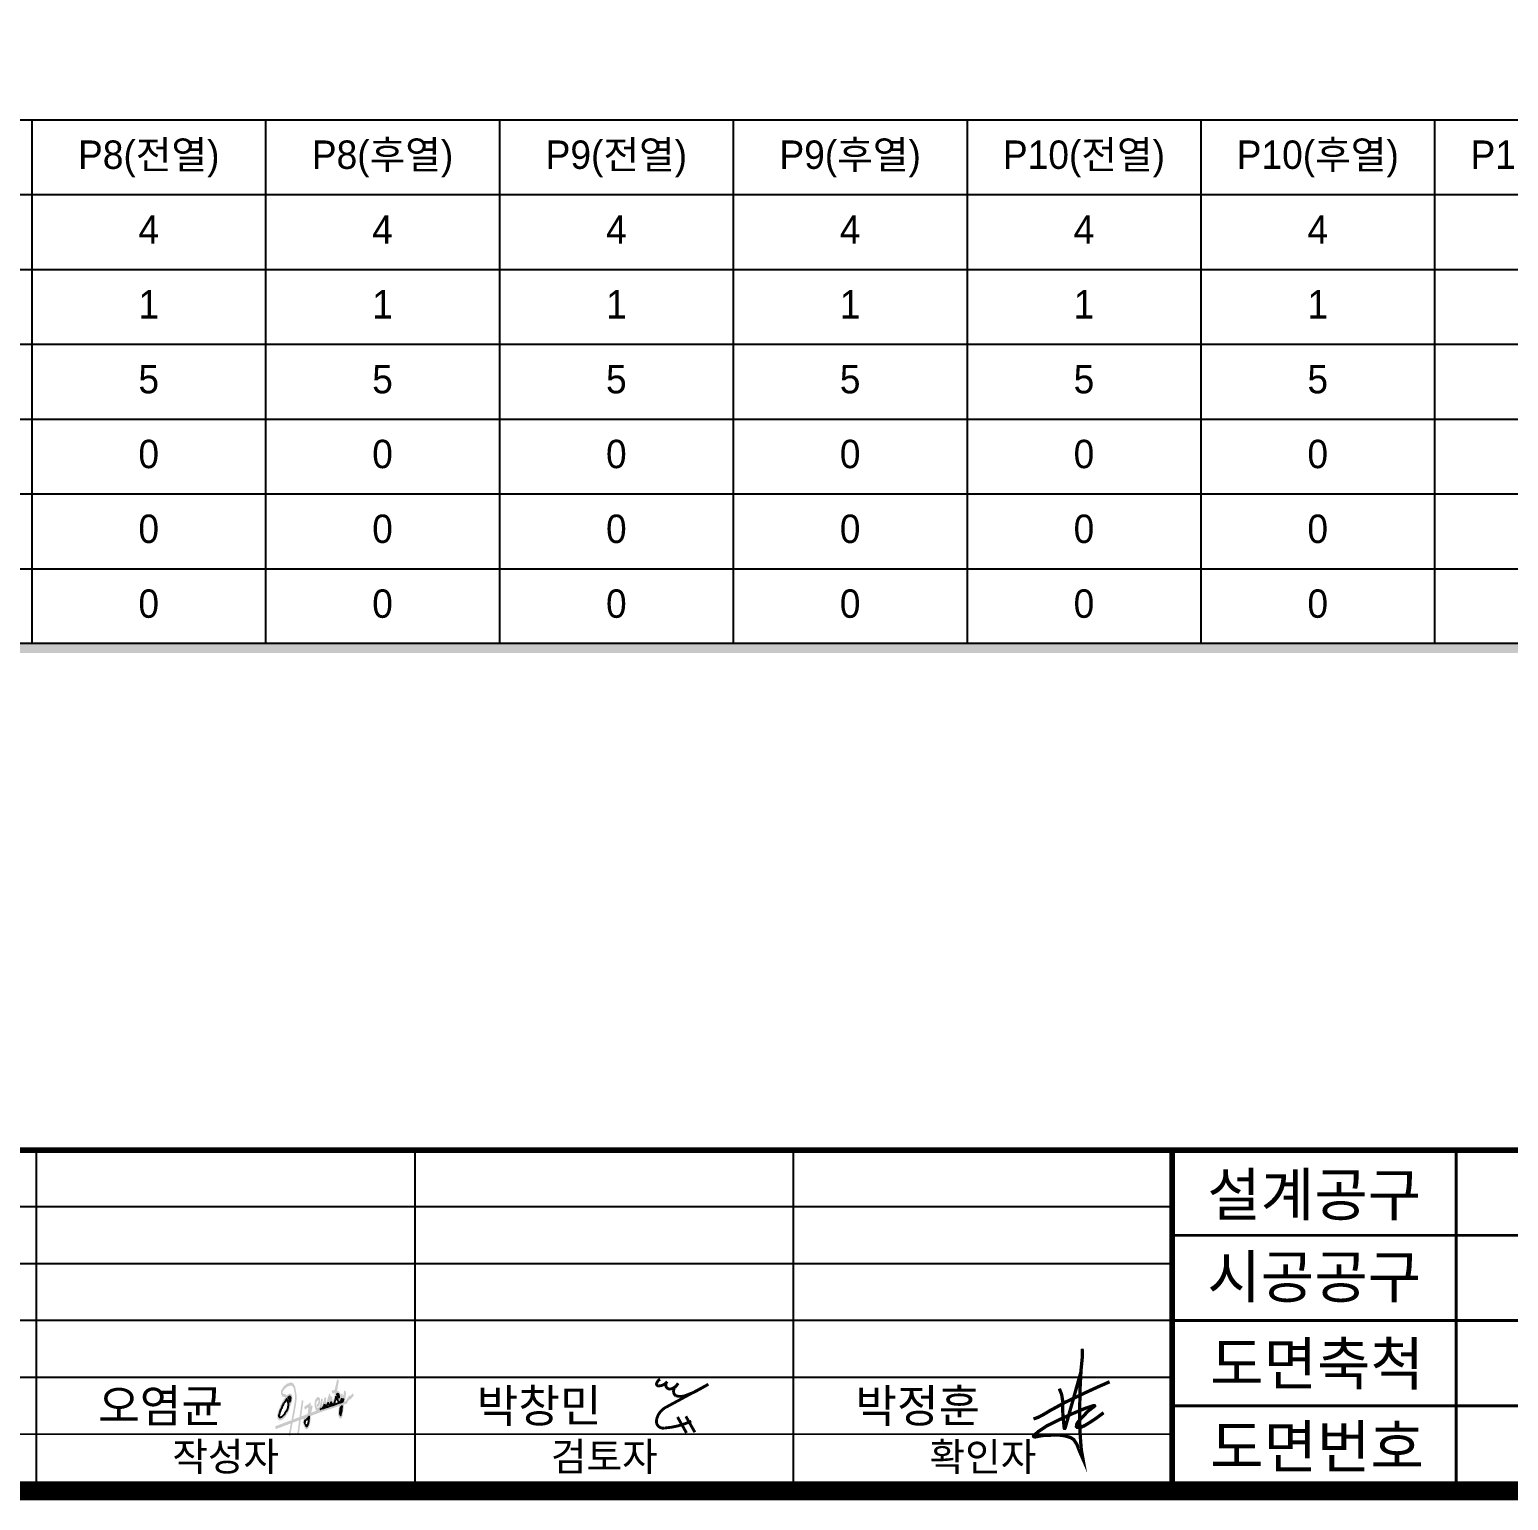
# Model space of a CAD drawing. Header units: feet. Extents: x 0 to 2523000, y 0 to 594000.
# Drawn here: x 2144281 to 2300514, y 19000 to 174382 of the extents above; entities that cross this region are included whole.
import ezdxf
from ezdxf.enums import TextEntityAlignment as Align

# ---------------------------------------------------------------- set-up
doc = ezdxf.new("R2010")
doc.units = ezdxf.units.FT
doc.header["$LTSCALE"] = 150
doc.header["$MEASUREMENT"] = 0
for name, color, linetype in [('CS-TABL-LIN2', 1, 'CONTINUOUS'), ('CS-TEXT', 3, 'CONTINUOUS'), ('CX-BORD', 3, 'CONTINUOUS'), ('CX-BORD-LIN1', 4, 'CONTINUOUS'), ('CX-BORD-LIN2', 3, 'CONTINUOUS'), ('CX-BORD-TEX2', 7, 'CONTINUOUS'), ('CX-BORD-TEX3', 6, 'CONTINUOUS')]:
    doc.layers.add(name, color=color, linetype=linetype)
doc.styles.add('A_STANDARD', font='')
doc.styles.add('TB_TEXT', font='')
doc.styles.add('TB_WBTXT', font='')
doc.styles.add('TB_WMTXT', font='')
doc.styles.get('A_STANDARD').set_extended_font_data('Dotum')
doc.styles.get('TB_TEXT').set_extended_font_data('Dotum')
doc.styles.get('TB_WBTXT').set_extended_font_data('Dotum')
doc.styles.get('TB_WMTXT').set_extended_font_data('DotumChe')

# ---------------------------------------------------------------- blocks, each defined once
blk = doc.blocks.new('CXBLKA1-KHCA')
at = {"layer": 'CX-BORD-LIN1', "const_width": 2}
blk.add_lwpolyline([(796, 0), (0, 0), (0, 554), (796, 554)], close=True, dxfattribs=at)
at = {"layer": 'CX-BORD-LIN1'}
for points, const_width in [([(796, 36), (0, 36)], 0.6), ([(558, 0), (558, 36)], 0.6), ([(558, 6), (270, 6)], 0.2)]:
    blk.add_lwpolyline(points, dxfattribs=dict(at, const_width=const_width))
for points in [[(438, 0), (438, 36)], [(478, 0), (478, 36)], [(518, 0), (518, 36)]]:
    blk.add_lwpolyline(points, dxfattribs=at)
at = {"layer": 'CX-BORD-LIN2'}
blk.add_line((558, 30), (270, 30), dxfattribs=at)
at = {"layer": 'CX-BORD-LIN2', "const_width": 0.3}
for points in [[(588, 0), (588, 36)], [(686, 27), (558, 27)], [(686, 18), (558, 18)], [(796, 9), (558, 9)]]:
    blk.add_lwpolyline(points, dxfattribs=at)
at = {"layer": 'CX-BORD-LIN2'}
for points in [[(558, 24), (270, 24)], [(558, 18), (270, 18)], [(558, 12), (270, 12)]]:
    blk.add_lwpolyline(points, dxfattribs=at)
at = {"layer": 'CX-BORD-LIN1', "style": 'TB_TEXT'}
for tag, height, p in [('TR_RDAT5', 3.5, (317.5, 33)), ('TR_DGN5', 3.5, (451.12, 33)), ('TR_CHK5', 3.5, (491.12, 33)), ('TR_APP5', 3.5, (531.12, 33)), ('TR_RNUM5', 3, (285.11, 32.64)), ('TR_RNUM4', 3, (285.11, 26.64)), ('TR_RDAT4', 3.5, (317.5, 27)), ('TR_DGN4', 3.5, (451.12, 27)), ('TR_CHK4', 3.5, (491.12, 27)), ('TR_APP4', 3.5, (531.12, 27)), ('TR_RNUM3', 3, (285.11, 20.64)), ('TR_RDAT3', 3.5, (317.5, 21)), ('TR_DGN3', 3.5, (451.12, 21)), ('TR_CHK3', 3.5, (491.12, 21)), ('TR_APP3', 3.5, (531.12, 21)), ('TR_RNUM2', 3, (285.11, 14.64)), ('TR_RDAT2', 3.5, (317.5, 15)), ('TR_DGN2', 3.5, (451.12, 15)), ('TR_CHK2', 3.5, (491.12, 15)), ('TR_APP2', 3.5, (531.12, 15)), ('TR_RNUM1', 3, (285.11, 8.64)), ('TR_RDAT1', 3.5, (317.5, 9)), ('TR_DGN1', 3.5, (451.12, 9)), ('TR_CHK1', 3.5, (491.12, 9)), ('TR_APP1', 3.5, (531.12, 9))]:
    blk.add_attdef(tag, text='', height=height, dxfattribs=at).set_placement(p, align=Align.MIDDLE_CENTER)
for tag, p in [('TR_RCON5', (342.3, 33)), ('TR_RCON4', (342.3, 27)), ('TR_RCON3', (342.3, 21)), ('TR_RCON2', (342.3, 15)), ('TR_RCON1', (342.3, 9))]:
    blk.add_attdef(tag, text='', height=3.5, dxfattribs=at).set_placement(p, align=Align.MIDDLE_LEFT)
at = {"layer": 'CX-BORD-LIN2', "style": 'TB_TEXT'}
blk.add_attdef('TD_VERSION', text='', height=3, rotation=90, dxfattribs=at).set_placement((800.5, 48.01), align=Align.MIDDLE_CENTER)
at = {"layer": 'CX-BORD-TEX2', "style": 'TB_WMTXT'}
for tag, height, p in [('TB_CNAME', 5, (15.34, 531.83)), ('TB_CSCOP', 4, (16.63, 523.83))]:
    blk.add_attdef(tag, text='', height=height, dxfattribs=at).set_placement(p, align=Align.BOTTOM_LEFT)
at = {"layer": 'CX-BORD-TEX2', "style": 'TB_WBTXT'}
for tag, height, p in [('TB_MTITIL', 10, (398, 533.33)), ('TB_STITL', 7, (398, 518.33))]:
    blk.add_attdef(tag, text='', height=height, dxfattribs=at).set_placement(p, align=Align.MIDDLE_CENTER)
at = {"layer": 'CX-BORD-TEX3', "style": 'TB_TEXT'}
for s, height, p in [('설계공구', 4.5, (573, 31.36)), ('시공공구', 4.5, (573, 22.69)), ('도면축척', 4.5, (573.29, 13.51)), ('도면번호', 4.5, (573.29, 4.79)), ('작성자', 3, (458, 3.66)), ('검토자', 3, (498, 3.66)), ('확인자', 3, (538, 3.66))]:
    blk.add_text(s, height=height, dxfattribs=at).set_placement(p, align=Align.MIDDLE)
for tag, height, p in [('TD_LNDST', 4.5, (215, 31.5)), ('TD_DSECT', 4.5, (605.5, 31.5)), ('TD_DDIST', 4.5, (654.5, 31.5)), ('TD_DNAME_TOP', 4.5, (755, 27.96)), ('TD_DCOMP', 4.5, (215, 22.59)), ('TD_CSECT', 4.5, (605.5, 22.5)), ('TD_CDIST', 4.5, (654.5, 22.5)), ('TD_DNAME_MAIN', 4.5, (755, 21.47)), ('TD_CCOMP', 4.5, (215, 13.59)), ('TD_HSCAL', 4.5, (620.88, 13.75)), ('TD_VSCAL', 4.5, (656.86, 13.75)), ('TD_DNAME_BOT', 3, (755, 15.25)), ('TD_CNAME', 5, (65, 7.6)), ('TD_FIELD', 4.5, (180, 5.13)), ('TD_CSTEP', 4.5, (250.74, 5.13)), ('TD_DWGCODE', 4.5, (637, 4.79)), ('TD_DWGNO', 4.5, (755, 5))]:
    blk.add_attdef(tag, text='', height=height, dxfattribs=at).set_placement(p, align=Align.MIDDLE_CENTER)

msp = doc.modelspace()

# ---------------------------------------------------------------- hatches: boundary and pattern name
at = {"layer": 'CS-TEXT'}
h = msp.add_hatch(color=7, dxfattribs=at)
edge = h.paths.add_edge_path(flags=16)
edge.add_spline(control_points=[(2173517, 26841), (2173517, 26841), (2173517, 26841), (2173565, 26814), (2173623, 26884), (2173641, 26917), (2173663, 26955), (2173677, 27023), (2173697, 27082), (2173717, 27137), (2173747, 27199), (2173758, 27248), (2173772, 27317), (2173775, 27399), (2173784, 27474), (2173799, 27601), (2173816, 27716), (2173810, 27854), (2173810, 27856), (2173810, 27859), (2173807, 27858), (2173757, 27845), (2173718, 27768), (2173686, 27722), (2173622, 27631), (2173567, 27564), (2173487, 27493), (2173450, 27460), (2173396, 27425), (2173377, 27391), (2173355, 27350), (2173356, 27293), (2173336, 27259), (2173372, 27188), (2173377, 27104), (2173411, 27022), (2173423, 26994), (2173445, 26968), (2173464, 26932), (2173479, 26903), (2173497, 26853), (2173517, 26841)], knot_values=[0, 0, 0, 0, 0.0000004, 0.0000008, 1, 1, 1, 2, 2, 2, 3, 3, 3, 4, 4, 4, 5, 5, 5, 6, 6, 6, 7, 7, 7, 8, 8, 8, 9, 9, 9, 10, 10, 10, 11, 11, 11, 12, 12, 12, 13, 13, 13, 13], degree=3, periodic=0)
edge = h.paths.add_edge_path(flags=16)
edge.add_spline(control_points=[(2175076, 28667), (2175076, 28667), (2175076, 28667), (2175064, 28672), (2175056, 28680), (2175045, 28686), (2175038, 28672), (2175015, 28654), (2175019, 28641), (2175034, 28654), (2175061, 28654), (2175076, 28667)], knot_values=[0, 0, 0, 0, 0.0000004, 0.0000008, 1, 1, 1, 2, 2, 2, 3, 3, 3, 3], degree=3, periodic=0)
edge = h.paths.add_edge_path(flags=16)
edge.add_spline(control_points=[(2177154, 27993), (2177154, 27993), (2177154, 27993), (2177233, 28301), (2177275, 28666), (2177312, 29002), (2177286, 28960), (2177178, 28902), (2177158, 28859), (2177147, 28837), (2177146, 28798), (2177139, 28765), (2177099, 28577), (2177063, 28380), (2177049, 28170), (2177075, 28117), (2177081, 28042), (2177113, 27993), (2177126, 27993), (2177140, 27993), (2177154, 27993)], knot_values=[0, 0, 0, 0, 0.0000004, 0.0000008, 1, 1, 1, 2, 2, 2, 3, 3, 3, 4, 4, 4, 5, 5, 5, 6, 6, 6, 6], degree=3, periodic=0)
edge = h.paths.add_edge_path(flags=16)
edge.add_spline(control_points=[(2171115, 28012), (2171115, 28012), (2171115, 28012), (2171165, 28063), (2171221, 28116), (2171258, 28167), (2171312, 28242), (2171353, 28332), (2171404, 28419), (2171428, 28459), (2171455, 28501), (2171480, 28543), (2171507, 28589), (2171541, 28634), (2171555, 28671), (2171570, 28712), (2171579, 28771), (2171593, 28826), (2171605, 28876), (2171625, 28934), (2171630, 28980), (2171635, 29023), (2171630, 29074), (2171630, 29119), (2171630, 29167), (2171637, 29218), (2171630, 29259), (2171624, 29303), (2171597, 29356), (2171581, 29405), (2171543, 29526), (2171502, 29623), (2171442, 29710), (2171442, 29713), (2171442, 29715), (2171438, 29714), (2171389, 29630), (2171331, 29554), (2171276, 29473), (2171225, 29396), (2171165, 29321), (2171118, 29240), (2171083, 29178), (2171060, 29102), (2171028, 29033), (2170965, 28895), (2170902, 28762), (2170840, 28626), (2170809, 28559), (2170771, 28490), (2170746, 28423), (2170718, 28349), (2170701, 28267), (2170678, 28189), (2170655, 28111), (2170637, 28033), (2170610, 27956), (2170622, 27891), (2170630, 27822), (2170670, 27786), (2170758, 27763), (2170805, 27785), (2170874, 27816), (2170908, 27833), (2170945, 27846), (2170968, 27862), (2171014, 27893), (2171065, 27961), (2171115, 28012)], knot_values=[0, 0, 0, 0, 0.0000004, 0.0000008, 1, 1, 1, 2, 2, 2, 3, 3, 3, 4, 4, 4, 5, 5, 5, 6, 6, 6, 7, 7, 7, 8, 8, 8, 9, 9, 9, 10, 10, 10, 11, 11, 11, 12, 12, 12, 13, 13, 13, 14, 14, 14, 15, 15, 15, 16, 16, 16, 17, 17, 17, 18, 18, 18, 19, 19, 19, 20, 20, 20, 21, 21, 21, 22, 22, 22, 22], degree=3, periodic=0)
edge = h.paths.add_edge_path(flags=16)
edge.add_spline(control_points=[(2177357, 29620), (2177357, 29620), (2177357, 29620), (2177337, 29634), (2177320, 29659), (2177301, 29680), (2177284, 29699), (2177258, 29733), (2177244, 29729), (2177209, 29656), (2177211, 29572), (2177177, 29507), (2177162, 29480), (2177130, 29455), (2177109, 29432), (2177085, 29406), (2177065, 29377), (2177037, 29360), (2176990, 29395), (2176938, 29424), (2176890, 29458), (2176811, 29625), (2176733, 29793), (2176649, 29955), (2176619, 29790), (2176573, 29617), (2176529, 29466), (2176513, 29412), (2176504, 29352), (2176484, 29307), (2176468, 29274), (2176435, 29240), (2176412, 29210), (2176387, 29176), (2176362, 29144), (2176337, 29115), (2176278, 29173), (2176215, 29227), (2176160, 29289), (2176150, 29316), (2176150, 29354), (2176134, 29375), (2176119, 29303), (2176096, 29240), (2176081, 29168), (2176024, 29121), (2175972, 29069), (2175911, 29025), (2175888, 29118), (2175868, 29215), (2175836, 29300), (2175813, 29197), (2175755, 29132), (2175708, 29055), (2175669, 28992), (2175638, 28928), (2175595, 28871), (2175544, 28968), (2175500, 29072), (2175445, 29164), (2175394, 28999), (2175317, 28840), (2175234, 28720), (2175949, 28964), (2176674, 29197), (2177391, 29439), (2177413, 29527), (2177441, 29608), (2177463, 29695), (2177424, 29674), (2177394, 29643), (2177357, 29620)], knot_values=[0, 0, 0, 0, 0.0000004, 0.0000008, 1, 1, 1, 2, 2, 2, 3, 3, 3, 4, 4, 4, 5, 5, 5, 6, 6, 6, 7, 7, 7, 8, 8, 8, 9, 9, 9, 10, 10, 10, 11, 11, 11, 12, 12, 12, 13, 13, 13, 14, 14, 14, 15, 15, 15, 16, 16, 16, 17, 17, 17, 18, 18, 18, 19, 19, 19, 20, 20, 20, 21, 21, 21, 22, 22, 22, 23, 23, 23, 23], degree=3, periodic=0)
edge = h.paths.add_edge_path(flags=16)
edge.add_spline(control_points=[(2171864, 29733), (2171864, 29733), (2171864, 29733), (2171867, 29804), (2171872, 29882), (2171849, 29940), (2171812, 29950), (2171778, 29962), (2171736, 29966), (2171693, 29932), (2171640, 29907), (2171604, 29865), (2171694, 29741), (2171720, 29554), (2171785, 29405), (2171793, 29460), (2171839, 29514), (2171853, 29579), (2171862, 29624), (2171862, 29683), (2171864, 29733)], knot_values=[0, 0, 0, 0, 0.0000004, 0.0000008, 1, 1, 1, 2, 2, 2, 3, 3, 3, 4, 4, 4, 5, 5, 5, 6, 6, 6, 6], degree=3, periodic=0)
edge = h.paths.add_edge_path(flags=16)
edge.add_spline(control_points=[(2176958, 30132), (2176958, 30132), (2176958, 30132), (2176914, 30192), (2176867, 30249), (2176785, 30271), (2176771, 30261), (2176758, 30248), (2176751, 30230), (2176820, 30095), (2176880, 29949), (2176954, 29820), (2176993, 29916), (2176972, 30022), (2176958, 30132)], knot_values=[0, 0, 0, 0, 0.0000004, 0.0000008, 1, 1, 1, 2, 2, 2, 3, 3, 3, 4, 4, 4, 4], degree=3, periodic=0)
edge = h.paths.add_edge_path()
edge.add_spline(control_points=[(2174556, 29270), (2174556, 29270), (2174556, 29270), (2174560, 29159), (2174573, 29053), (2174594, 28957), (2174612, 28875), (2174614, 28814), (2174669, 28777), (2174703, 28784), (2174736, 28764), (2174774, 28773), (2174804, 28780), (2174850, 28834), (2174876, 28859), (2174905, 28889), (2174947, 28932), (2174959, 28965), (2174969, 28992), (2174967, 29033), (2174974, 29070), (2175013, 29290), (2175064, 29568), (2175098, 29786), (2175155, 29756), (2175210, 29724), (2175260, 29688), (2175224, 29457), (2175183, 29230), (2175143, 29002), (2175231, 29116), (2175277, 29274), (2175332, 29428), (2175387, 29585), (2175420, 29754), (2175463, 29917), (2175493, 29922), (2175512, 29876), (2175546, 29857), (2175571, 29844), (2175600, 29844), (2175625, 29831), (2175613, 29704), (2175577, 29586), (2175588, 29435), (2175590, 29395), (2175584, 29348), (2175606, 29315), (2175687, 29405), (2175710, 29533), (2175750, 29673), (2175814, 29897), (2175889, 30135), (2175957, 30354), (2175991, 30275), (2176019, 30199), (2176051, 30113), (2176060, 30089), (2176077, 30059), (2176081, 30034), (2176088, 29987), (2176070, 29920), (2176070, 29861), (2176085, 29897), (2176096, 29970), (2176111, 30019), (2176137, 30024), (2176164, 29977), (2176194, 29959), (2176218, 29944), (2176249, 29944), (2176269, 29925), (2176275, 29841), (2176243, 29749), (2176250, 29669), (2176253, 29636), (2176269, 29601), (2176277, 29571), (2176285, 29539), (2176292, 29505), (2176322, 29492), (2176370, 29546), (2176379, 29624), (2176401, 29695), (2176465, 29908), (2176508, 30151), (2176552, 30384), (2176531, 30373), (2176510, 30330), (2176484, 30313), (2176391, 30310), (2176310, 30296), (2176216, 30294), (2176216, 30402), (2176215, 30508), (2176209, 30610), (2176246, 30617), (2176281, 30618), (2176318, 30622), (2176352, 30624), (2176397, 30619), (2176427, 30629), (2176478, 30646), (2176488, 30716), (2176529, 30742), (2176612, 31094), (2176698, 31444), (2176774, 31804), (2176821, 31773), (2176853, 31725), (2176939, 31732), (2176941, 31489), (2176890, 31293), (2176853, 31081), (2176825, 30923), (2176804, 30767), (2176774, 30606), (2176937, 30560), (2177029, 30442), (2177113, 30317), (2177118, 30233), (2177125, 30151), (2177139, 30076), (2177155, 30141), (2177166, 30212), (2177177, 30283), (2177223, 30258), (2177257, 30220), (2177342, 30234), (2177342, 30191), (2177342, 30137), (2177342, 30087), (2177342, 30039), (2177334, 29989), (2177372, 29974), (2177400, 29991), (2177403, 30029), (2177414, 30061), (2177424, 30090), (2177441, 30120), (2177448, 30151), (2177479, 30299), (2177477, 30477), (2177519, 30618), (2177552, 30603), (2177573, 30577), (2177606, 30561), (2177632, 30565), (2177658, 30570), (2177689, 30569), (2177683, 30431), (2177704, 30296), (2177696, 30166), (2177691, 30074), (2177673, 29981), (2177662, 29891), (2177644, 29736), (2177637, 29593), (2177591, 29469), (2177681, 29472), (2177707, 29536), (2177753, 29609), (2177777, 29646), (2177809, 29686), (2177824, 29718), (2177836, 29742), (2177839, 29772), (2177851, 29793), (2177863, 29816), (2177887, 29838), (2177903, 29861), (2177952, 29928), (2178007, 30003), (2178054, 30068), (2178085, 30051), (2178101, 30020), (2178129, 30000), (2178236, 30103), (2178334, 30235), (2178438, 30328), (2178455, 30264), (2178481, 30200), (2178502, 30132), (2178508, 30112), (2178522, 30077), (2178521, 30064), (2178518, 30040), (2178444, 29971), (2178427, 29951), (2178330, 29845), (2178223, 29727), (2178137, 29631), (2178108, 29645), (2178094, 29674), (2178069, 29692), (2178036, 29648), (2178007, 29600), (2177971, 29560), (2177920, 29422), (2177832, 29322), (2177764, 29202), (2177682, 29178), (2177622, 29133), (2177515, 29134), (2177438, 28643), (2177385, 28127), (2177274, 27670), (2177187, 27670), (2177099, 27670), (2177011, 27670), (2176965, 27817), (2176919, 27964), (2176868, 28106), (2176894, 28418), (2176934, 28712), (2177000, 28980), (2176486, 28811), (2175974, 28643), (2175467, 28475), (2174960, 28308), (2174474, 28100), (2173980, 27926), (2173991, 27730), (2173966, 27559), (2173946, 27391), (2173935, 27299), (2173934, 27204), (2173916, 27120), (2173901, 27051), (2173862, 26968), (2173837, 26898), (2173824, 26862), (2173808, 26825), (2173795, 26789), (2173782, 26749), (2173774, 26704), (2173758, 26676), (2173741, 26646), (2173707, 26624), (2173675, 26589), (2173656, 26568), (2173618, 26507), (2173592, 26502), (2173551, 26495), (2173478, 26541), (2173430, 26536), (2173395, 26635), (2173321, 26722), (2173280, 26822), (2173222, 26962), (2173199, 27114), (2173136, 27255), (2173169, 27354), (2173202, 27459), (2173234, 27560), (2173245, 27593), (2173248, 27630), (2173272, 27655), (2173160, 27614), (2173051, 27571), (2172941, 27530), (2172867, 27007), (2172795, 26481), (2172726, 25953), (2172664, 25974), (2172616, 26009), (2172557, 26032), (2172625, 26503), (2172686, 26981), (2172752, 27455), (2172532, 27381), (2172300, 27285), (2172075, 27203), (2171983, 26728), (2171889, 26256), (2171800, 25779), (2171741, 25811), (2171696, 25856), (2171638, 25889), (2171721, 26299), (2171798, 26715), (2171879, 27127), (2171342, 26929), (2170814, 26722), (2170275, 26525), (2170266, 26630), (2170256, 26734), (2170241, 26834), (2170808, 27051), (2171380, 27264), (2171947, 27481), (2172064, 28055), (2172184, 28713), (2172270, 29345), (2172283, 29437), (2172305, 29527), (2172312, 29616), (2172318, 29701), (2172312, 29790), (2172312, 29876), (2172312, 29963), (2172318, 30053), (2172312, 30136), (2172303, 30249), (2172270, 30371), (2172248, 30494), (2172237, 30554), (2172228, 30615), (2172218, 30674), (2172207, 30735), (2172204, 30803), (2172188, 30855), (2172178, 30884), (2172151, 30920), (2172131, 30953), (2172113, 30983), (2172093, 31027), (2172071, 31047), (2172051, 31066), (2172007, 31079), (2171973, 31096), (2171942, 31111), (2171897, 31143), (2171875, 31145), (2171851, 31147), (2171803, 31122), (2171773, 31111), (2171738, 31098), (2171706, 31083), (2171679, 31073), (2171607, 31046), (2171540, 31032), (2171484, 31002), (2171436, 30976), (2171394, 30925), (2171356, 30889), (2171313, 30849), (2171276, 30809), (2171231, 30776), (2171198, 30711), (2171120, 30633), (2171069, 30550), (2171046, 30512), (2171004, 30443), (2171005, 30399), (2171007, 30352), (2171039, 30338), (2171051, 30294), (2171112, 30257), (2171189, 30236), (2171284, 30234), (2171334, 30186), (2171384, 30138), (2171435, 30091), (2171498, 30138), (2171575, 30191), (2171649, 30245), (2171669, 30259), (2171701, 30291), (2171721, 30294), (2171750, 30298), (2171789, 30276), (2171822, 30268), (2171858, 30259), (2171889, 30254), (2171924, 30245), (2171941, 30214), (2171960, 30181), (2171981, 30143), (2171997, 30112), (2172027, 30074), (2172033, 30042), (2172047, 29972), (2172035, 29840), (2172033, 29737), (2172032, 29688), (2172025, 29640), (2172022, 29594), (2172018, 29544), (2172023, 29493), (2172014, 29451), (2172006, 29410), (2171980, 29361), (2171962, 29315), (2171944, 29271), (2171922, 29226), (2171905, 29183), (2171871, 29096), (2171829, 29006), (2171800, 28916), (2171777, 28844), (2171765, 28768), (2171747, 28698), (2171729, 28625), (2171720, 28547), (2171694, 28479), (2171679, 28439), (2171644, 28397), (2171619, 28355), (2171547, 28231), (2171473, 28104), (2171401, 27982), (2171374, 27936), (2171352, 27901), (2171318, 27865), (2171258, 27802), (2171194, 27732), (2171130, 27662), (2171095, 27625), (2171065, 27580), (2171035, 27560), (2171003, 27538), (2170954, 27527), (2170911, 27508), (2170874, 27490), (2170821, 27455), (2170791, 27451), (2170764, 27448), (2170651, 27462), (2170625, 27474), (2170599, 27485), (2170578, 27528), (2170557, 27553), (2170533, 27582), (2170510, 27605), (2170490, 27632), (2170470, 27752), (2170450, 27871), (2170425, 27986), (2170461, 28090), (2170486, 28195), (2170516, 28298), (2170546, 28401), (2170570, 28508), (2170606, 28607), (2170632, 28679), (2170675, 28748), (2170708, 28822), (2170772, 28965), (2170838, 29106), (2170904, 29251), (2170937, 29324), (2170961, 29404), (2170998, 29469), (2171037, 29539), (2171092, 29605), (2171137, 29673), (2171183, 29741), (2171230, 29808), (2171276, 29872), (2171271, 29892), (2171251, 29897), (2171243, 29914), (2171120, 29919), (2171045, 29967), (2170960, 30008), (2170941, 30050), (2170922, 30090), (2170900, 30132), (2170879, 30172), (2170844, 30212), (2170836, 30253), (2170828, 30291), (2170836, 30345), (2170836, 30403), (2170836, 30454), (2170828, 30515), (2170836, 30554), (2170842, 30585), (2170880, 30642), (2170904, 30689), (2170954, 30788), (2171002, 30849), (2171062, 30934), (2171091, 30975), (2171112, 31021), (2171141, 31055), (2171181, 31100), (2171238, 31134), (2171288, 31179), (2171336, 31222), (2171382, 31281), (2171427, 31307), (2171459, 31325), (2171503, 31333), (2171544, 31348), (2171620, 31377), (2171681, 31403), (2171766, 31435), (2171805, 31450), (2171857, 31477), (2171879, 31476), (2171913, 31475), (2171977, 31428), (2172014, 31408), (2172062, 31383), (2172117, 31370), (2172150, 31341), (2172184, 31310), (2172214, 31232), (2172240, 31190), (2172272, 31139), (2172318, 31093), (2172334, 31043), (2172344, 31014), (2172347, 30971), (2172353, 30934), (2172371, 30833), (2172387, 30718), (2172406, 30614), (2172432, 30470), (2172470, 30327), (2172481, 30192), (2172490, 30090), (2172481, 29986), (2172481, 29884), (2172481, 29783), (2172488, 29680), (2172481, 29579), (2172470, 29411), (2172434, 29231), (2172410, 29059), (2172339, 28556), (2172236, 28028), (2172142, 27557), (2172365, 27637), (2172583, 27721), (2172801, 27805), (2172879, 28406), (2172965, 28997), (2173042, 29597), (2173101, 29574), (2173156, 29548), (2173208, 29518), (2173137, 28968), (2173060, 28424), (2172986, 27877), (2173201, 27951), (2173430, 28045), (2173652, 28125), (2173683, 28368), (2173720, 28605), (2173750, 28848), (2173624, 28772), (2173495, 28667), (2173362, 28585), (2173344, 28685), (2173325, 28786), (2173302, 28882), (2173533, 29040), (2173770, 29212), (2173999, 29360), (2173971, 29193), (2173954, 28997), (2173969, 28799), (2173992, 28881), (2174010, 28968), (2174029, 29055), (2174085, 29016), (2174137, 28973), (2174187, 28927), (2174139, 28708), (2174088, 28492), (2174036, 28276), (2174217, 28333), (2174403, 28416), (2174590, 28479), (2174587, 28506), (2174559, 28525), (2174541, 28547), (2174521, 28570), (2174503, 28594), (2174484, 28615), (2174473, 28733), (2174413, 28866), (2174398, 28999), (2174392, 29052), (2174393, 29111), (2174390, 29168), (2174388, 29221), (2174378, 29285), (2174383, 29334), (2174388, 29387), (2174419, 29448), (2174435, 29503), (2174453, 29563), (2174473, 29619), (2174484, 29673), (2174548, 29743), (2174601, 29822), (2174661, 29895), (2174717, 29908), (2174769, 29925), (2174823, 29940), (2174882, 29874), (2174925, 29791), (2174978, 29718), (2174969, 29600), (2174989, 29488), (2174978, 29383), (2174971, 29326), (2174945, 29263), (2174929, 29206), (2174911, 29141), (2174906, 29073), (2174884, 29025), (2174865, 28986), (2174821, 28950), (2174793, 28916), (2174763, 28879), (2174741, 28839), (2174707, 28814), (2174677, 28900), (2174648, 28987), (2174620, 29074), (2174641, 29137), (2174721, 29181), (2174752, 29247), (2174764, 29272), (2174768, 29315), (2174778, 29353), (2174796, 29417), (2174818, 29473), (2174808, 29567), (2174795, 29576), (2174792, 29594), (2174778, 29601), (2174686, 29587), (2174672, 29494), (2174612, 29447), (2174597, 29385), (2174578, 29326), (2174556, 29270)], knot_values=[0, 0, 0, 0, 0.0000004, 0.0000008, 1, 1, 1, 2, 2, 2, 3, 3, 3, 4, 4, 4, 5, 5, 5, 6, 6, 6, 7, 7, 7, 8, 8, 8, 9, 9, 9, 10, 10, 10, 11, 11, 11, 12, 12, 12, 13, 13, 13, 14, 14, 14, 15, 15, 15, 16, 16, 16, 17, 17, 17, 18, 18, 18, 19, 19, 19, 20, 20, 20, 21, 21, 21, 22, 22, 22, 23, 23, 23, 24, 24, 24, 25, 25, 25, 26, 26, 26, 27, 27, 27, 28, 28, 28, 29, 29, 29, 30, 30, 30, 31, 31, 31, 32, 32, 32, 33, 33, 33, 34, 34, 34, 35, 35, 35, 36, 36, 36, 37, 37, 37, 38, 38, 38, 39, 39, 39, 40, 40, 40, 41, 41, 41, 42, 42, 42, 43, 43, 43, 44, 44, 44, 45, 45, 45, 46, 46, 46, 47, 47, 47, 48, 48, 48, 49, 49, 49, 50, 50, 50, 51, 51, 51, 52, 52, 52, 53, 53, 53, 54, 54, 54, 55, 55, 55, 56, 56, 56, 57, 57, 57, 58, 58, 58, 59, 59, 59, 60, 60, 60, 61, 61, 61, 62, 62, 62, 63, 63, 63, 64, 64, 64, 65, 65, 65, 66, 66, 66, 67, 67, 67, 68, 68, 68, 69, 69, 69, 70, 70, 70, 71, 71, 71, 72, 72, 72, 73, 73, 73, 74, 74, 74, 75, 75, 75, 76, 76, 76, 77, 77, 77, 78, 78, 78, 79, 79, 79, 80, 80, 80, 81, 81, 81, 82, 82, 82, 83, 83, 83, 84, 84, 84, 85, 85, 85, 86, 86, 86, 87, 87, 87, 88, 88, 88, 89, 89, 89, 90, 90, 90, 91, 91, 91, 92, 92, 92, 93, 93, 93, 94, 94, 94, 95, 95, 95, 96, 96, 96, 97, 97, 97, 98, 98, 98, 99, 99, 99, 100, 100, 100, 101, 101, 101, 102, 102, 102, 103, 103, 103, 104, 104, 104, 105, 105, 105, 106, 106, 106, 107, 107, 107, 108, 108, 108, 109, 109, 109, 110, 110, 110, 111, 111, 111, 112, 112, 112, 113, 113, 113, 114, 114, 114, 115, 115, 115, 116, 116, 116, 117, 117, 117, 118, 118, 118, 119, 119, 119, 120, 120, 120, 121, 121, 121, 122, 122, 122, 123, 123, 123, 124, 124, 124, 125, 125, 125, 126, 126, 126, 127, 127, 127, 128, 128, 128, 129, 129, 129, 130, 130, 130, 131, 131, 131, 132, 132, 132, 133, 133, 133, 134, 134, 134, 135, 135, 135, 136, 136, 136, 137, 137, 137, 138, 138, 138, 139, 139, 139, 140, 140, 140, 141, 141, 141, 142, 142, 142, 143, 143, 143, 144, 144, 144, 145, 145, 145, 146, 146, 146, 147, 147, 147, 148, 148, 148, 149, 149, 149, 150, 150, 150, 151, 151, 151, 152, 152, 152, 153, 153, 153, 154, 154, 154, 155, 155, 155, 156, 156, 156, 157, 157, 157, 158, 158, 158, 159, 159, 159, 160, 160, 160, 161, 161, 161, 162, 162, 162, 163, 163, 163, 164, 164, 164, 165, 165, 165, 166, 166, 166, 167, 167, 167, 168, 168, 168, 169, 169, 169, 170, 170, 170, 171, 171, 171, 172, 172, 172, 173, 173, 173, 174, 174, 174, 175, 175, 175, 176, 176, 176, 177, 177, 177, 178, 178, 178, 179, 179, 179, 180, 180, 180, 181, 181, 181, 182, 182, 182, 183, 183, 183, 184, 184, 184, 185, 185, 185, 186, 186, 186, 187, 187, 187, 188, 188, 188, 189, 189, 189, 190, 190, 190, 191, 191, 191, 192, 192, 192, 193, 193, 193, 194, 194, 194, 195, 195, 195, 196, 196, 196, 197, 197, 197, 198, 198, 198, 199, 199, 199, 200, 200, 200, 201, 201, 201, 202, 202, 202, 203, 203, 203, 204, 204, 204, 205, 205, 205, 206, 206, 206, 207, 207, 207, 208, 208, 208, 209, 209, 209, 210, 210, 210, 210], degree=3, periodic=0)

# ---------------------------------------------------------------- linework, layer by layer
at = {"layer": 'CS-TABL-LIN2'}
for p, q in [((2144520, 164852), (2144520, 156948)), ((2169220, 164852), (2169220, 156948)), ((2193920, 164852), (2193920, 156948)), ((2218620, 164852), (2218620, 156948)), ((2243320, 164852), (2243320, 156948)), ((2268020, 164852), (2268020, 156948)), ((2292720, 164852), (2292720, 156948)), ((1719680, 156948), (2490320, 156948)), ((2144520, 156948), (2144520, 109524)), ((2169220, 156948), (2169220, 109524)), ((2193920, 156948), (2193920, 109524)), ((2218620, 156948), (2218620, 109524)), ((2243320, 156948), (2243320, 109524)), ((2268020, 156948), (2268020, 109524)), ((2292720, 156948), (2292720, 109524)), ((1739440, 149044), (2490320, 149044)), ((1739440, 141140), (2490320, 141140)), ((1739440, 141140), (2490320, 141140)), ((1719680, 133236), (2490320, 133236)), ((1739440, 125332), (2490320, 125332)), ((1739440, 117428), (2490320, 117428)), ((1739440, 117428), (2490320, 117428))]:
    msp.add_line(p, q, dxfattribs=at)
msp.add_lwpolyline([(1719680, 156948), (1719680, 164852), (2490320, 164852), (2490320, 109524), (1719680, 109524), (1719680, 156948)], dxfattribs=at)
msp.add_solid([(1720668, 109524), (2491308, 109524), (1720668, 108536), (2491308, 108536)], dxfattribs=at)
at = {"layer": 'CS-TEXT', "color": 7}
for points, const_width in [([(2255480, 35019), (2255509, 34243), (2255366, 32820), (2255250, 30651), (2255219, 28083), (2255248, 26389), (2255316, 25314), (2255391, 24349), (2255570, 23359), (2255187, 24233), (2254920, 24942), (2254582, 25436), (2254244, 25647), (2253627, 25831), (2252885, 25925), (2251920, 25881), (2251293, 25854), (2250783, 25756), (2250515, 25703), (2250386, 25726), (2250350, 25764), (2250339, 25800), (2250358, 25849), (2250904, 26313), (2251746, 26877), (2253063, 27526), (2254430, 28156), (2255842, 28742), (2256685, 29011), (2256763, 29022), (2256788, 29001), (2256790, 28964), (2256747, 28930), (2256107, 28429), (2255460, 27762), (2255120, 27373), (2254951, 27159), (2254900, 27014), (2254877, 26791), (2254958, 26721), (2255057, 26704), (2255332, 26721), (2255709, 26883), (2256378, 27292), (2256889, 27629), (2257746, 28263)], 350), ([(2250336, 27605), (2250839, 27779), (2251525, 28146), (2252103, 28501), (2252764, 28856), (2253596, 29320), (2254785, 29893), (2256040, 30483), (2257167, 31001), (2258382, 31532)], 350), ([(2253732, 26819), (2255354, 32591)], 350), ([(2253069, 30809), (2253316, 30184), (2253442, 29397), (2253431, 28544), (2253447, 27945), (2253508, 27396), (2253586, 26645), (2253611, 26602), (2253648, 26604), (2253683, 26658), (2253732, 26819)], 350), ([(2212730, 27813), (2213683, 26129)], 301), ([(2213613, 27883), (2214566, 26199)], 301)]:
    msp.add_lwpolyline(points, dxfattribs=dict(at, const_width=const_width))
at = {"layer": 'CS-TEXT', "color": 7, "const_width": 301}
for points in [[(2212395, 30830), (2212802, 31372), (2212395, 30830, 0.3774948), (2212540, 30067, 0.2037463), (2213820, 30186), (2214465, 30423), (2215109, 30762), (2215991, 31271), (2211517, 28844, 0.2286429), (2210531, 27548, 0.5520624), (2211331, 26645, 0.093231), (2214181, 27372)], [(2210890, 31799, 0.2002308), (2210537, 31377), (2210537, 31377, 0.602514), (2210723, 31102, 0.2354335), (2211644, 31544, 0.651661), (2211894, 30754, 0.2320264), (2212802, 31372)]]:
    msp.add_lwpolyline(points, format="xyb", dxfattribs=at)
at = {"layer": 'CS-TEXT', "color": 7}
for points, knots in [([(2170670, 27786), (2170630, 27822), (2170622, 27891), (2170610, 27956), (2170637, 28033), (2170655, 28111), (2170678, 28189), (2170701, 28267), (2170718, 28349), (2170746, 28423), (2170771, 28490), (2170809, 28559), (2170840, 28626), (2170902, 28762), (2170965, 28895), (2171028, 29033), (2171060, 29102), (2171083, 29178), (2171118, 29240), (2171165, 29321), (2171225, 29396), (2171276, 29473), (2171331, 29554), (2171389, 29630), (2171438, 29714), (2171442, 29715), (2171442, 29713), (2171442, 29710), (2171502, 29623), (2171543, 29526), (2171581, 29405), (2171597, 29356), (2171624, 29303), (2171630, 29259), (2171637, 29218), (2171630, 29167), (2171630, 29119), (2171630, 29074), (2171635, 29023), (2171630, 28980), (2171625, 28934), (2171605, 28876), (2171593, 28826), (2171579, 28771), (2171570, 28712), (2171555, 28671), (2171541, 28634), (2171507, 28589), (2171480, 28543), (2171455, 28501), (2171428, 28459), (2171404, 28419), (2171353, 28332), (2171312, 28242), (2171258, 28167), (2171221, 28116), (2171165, 28063), (2171115, 28012), (2171065, 27961), (2171014, 27893), (2170968, 27862), (2170945, 27846), (2170908, 27833), (2170874, 27816), (2170805, 27785), (2170758, 27763), (2170670, 27786)], [0, 0, 0, 0, 1, 1, 1, 2, 2, 2, 3, 3, 3, 4, 4, 4, 5, 5, 5, 6, 6, 6, 7, 7, 7, 8, 8, 8, 9, 9, 9, 10, 10, 10, 11, 11, 11, 12, 12, 12, 13, 13, 13, 14, 14, 14, 15, 15, 15, 16, 16, 16, 17, 17, 17, 18, 18, 18, 19, 19, 19, 20, 20, 20, 21, 21, 21, 22, 22, 22, 22]), ([(2171849, 29940), (2171849, 29940), (2171872, 29882), (2171867, 29804), (2171864, 29733), (2171862, 29683), (2171862, 29624), (2171853, 29579), (2171839, 29514), (2171793, 29460), (2171785, 29405), (2171720, 29554), (2171694, 29741), (2171604, 29865), (2171640, 29907), (2171693, 29932), (2171736, 29966), (2171778, 29962), (2171812, 29950), (2171849, 29940)], [0, 0, 0, 0, 0.5, 1, 1, 1, 2, 2, 2, 3, 3, 3, 4, 4, 4, 5, 5, 5, 6, 6, 6, 6]), ([(2175445, 29164), (2175500, 29072), (2175544, 28968), (2175595, 28871), (2175638, 28928), (2175669, 28992), (2175708, 29055), (2175755, 29132), (2175813, 29197), (2175836, 29300), (2175868, 29215), (2175888, 29118), (2175911, 29025), (2175972, 29069), (2176024, 29121), (2176081, 29168), (2176096, 29240), (2176119, 29303), (2176134, 29375), (2176150, 29354), (2176150, 29316), (2176160, 29289), (2176215, 29227), (2176278, 29173), (2176337, 29115), (2176362, 29144), (2176387, 29176), (2176412, 29210), (2176435, 29240), (2176468, 29274), (2176484, 29307), (2176504, 29352), (2176513, 29412), (2176529, 29466), (2176573, 29617), (2176619, 29790), (2176649, 29955), (2176733, 29793), (2176811, 29625), (2176890, 29458), (2176938, 29424), (2176990, 29395), (2177037, 29360), (2177065, 29377), (2177085, 29406), (2177109, 29432), (2177130, 29455), (2177162, 29480), (2177177, 29507), (2177211, 29572), (2177209, 29656), (2177244, 29729), (2177258, 29733), (2177284, 29699), (2177301, 29680), (2177320, 29659), (2177337, 29634), (2177357, 29620), (2177394, 29643), (2177424, 29674), (2177463, 29695), (2177441, 29608), (2177413, 29527), (2177391, 29439), (2176674, 29197), (2175949, 28964), (2175234, 28720), (2175317, 28840), (2175394, 28999), (2175445, 29164)], [0, 0, 0, 0, 1, 1, 1, 2, 2, 2, 3, 3, 3, 4, 4, 4, 5, 5, 5, 6, 6, 6, 7, 7, 7, 8, 8, 8, 9, 9, 9, 10, 10, 10, 11, 11, 11, 12, 12, 12, 13, 13, 13, 14, 14, 14, 15, 15, 15, 16, 16, 16, 17, 17, 17, 18, 18, 18, 19, 19, 19, 20, 20, 20, 21, 21, 21, 22, 22, 22, 23, 23, 23, 23]), ([(2176954, 29820), (2176880, 29949), (2176820, 30095), (2176751, 30230), (2176758, 30248), (2176771, 30261), (2176785, 30271), (2176867, 30249), (2176914, 30192), (2176958, 30132), (2176972, 30022), (2176993, 29916), (2176954, 29820)], [0, 0, 0, 0, 1, 1, 1, 2, 2, 2, 3, 3, 3, 4, 4, 4, 4]), ([(2175045, 28686), (2175045, 28686), (2175056, 28680), (2175064, 28672), (2175076, 28667), (2175061, 28654), (2175034, 28654), (2175019, 28641), (2175015, 28654), (2175038, 28672), (2175045, 28686)], [0, 0, 0, 0, 0.5, 1, 1, 1, 2, 2, 2, 3, 3, 3, 3]), ([(2177312, 29002), (2177312, 29002), (2177275, 28666), (2177233, 28301), (2177154, 27993), (2177140, 27993), (2177126, 27993), (2177113, 27993), (2177081, 28042), (2177075, 28117), (2177049, 28170), (2177063, 28380), (2177099, 28577), (2177139, 28765), (2177146, 28798), (2177147, 28837), (2177158, 28859), (2177178, 28902), (2177286, 28960), (2177312, 29002)], [0, 0, 0, 0, 0.5, 1, 1, 1, 2, 2, 2, 3, 3, 3, 4, 4, 4, 5, 5, 5, 6, 6, 6, 6]), ([(2173807, 27858), (2173807, 27858), (2173810, 27859), (2173810, 27856), (2173810, 27854), (2173816, 27716), (2173799, 27601), (2173784, 27474), (2173775, 27399), (2173772, 27317), (2173758, 27248), (2173747, 27199), (2173717, 27137), (2173697, 27082), (2173677, 27023), (2173663, 26955), (2173641, 26917), (2173623, 26884), (2173565, 26814), (2173517, 26841), (2173497, 26853), (2173479, 26903), (2173464, 26932), (2173445, 26968), (2173423, 26994), (2173411, 27022), (2173377, 27104), (2173372, 27188), (2173336, 27259), (2173356, 27293), (2173355, 27350), (2173377, 27391), (2173396, 27425), (2173450, 27460), (2173487, 27493), (2173567, 27564), (2173622, 27631), (2173686, 27722), (2173718, 27768), (2173757, 27845), (2173807, 27858)], [0, 0, 0, 0, 0.5, 1, 1, 1, 2, 2, 2, 3, 3, 3, 4, 4, 4, 5, 5, 5, 6, 6, 6, 7, 7, 7, 8, 8, 8, 9, 9, 9, 10, 10, 10, 11, 11, 11, 12, 12, 12, 13, 13, 13, 13])]:
    msp.add_open_spline(points, degree=3, knots=knots, dxfattribs=at)

# ---------------------------------------------------------------- block references
at = {"layer": 'CX-BORD'}
ref = msp.add_blockref('CXBLKA1-KHCA', (1707000, 20000), dxfattribs=dict(at, xscale=1000, yscale=1000, zscale=1000))
ref.add_attrib('TR_DGN1', '오염균', dxfattribs={"layer": 'CX-BORD-LIN1', "height": 3500, "rotation": 0, "style": 'TB_TEXT'}).set_placement((2158118, 29000), align=Align.MIDDLE_CENTER)
ref.add_attrib('TR_CHK1', '박창민', dxfattribs={"layer": 'CX-BORD-LIN1', "height": 3500, "rotation": 0, "style": 'TB_TEXT'}).set_placement((2198118, 29000), align=Align.MIDDLE_CENTER)
ref.add_attrib('TR_APP1', '박정훈', dxfattribs={"layer": 'CX-BORD-LIN1', "height": 3500, "rotation": 0, "style": 'TB_TEXT'}).set_placement((2238118, 29000), align=Align.MIDDLE_CENTER)

# ---------------------------------------------------------------- texts
at = {"layer": 'CS-TEXT', "color": 7, "style": 'A_STANDARD'}
for s, p in [('P8(전열)', (2156870, 159665)), ('P8(후열)', (2181570, 159665)), ('P9(전열)', (2206270, 159665)), ('P9(후열)', (2230970, 159665)), ('P10(전열)', (2255670, 159665)), ('P10(후열)', (2280370, 159665)), ('P11(전열)', (2305070, 159665)), ('4', (2156870, 151761)), ('4', (2181570, 151761)), ('4', (2206270, 151761)), ('4', (2230970, 151761)), ('4', (2255670, 151761)), ('4', (2280370, 151761)), ('1', (2156870, 143857)), ('1', (2181570, 143857)), ('1', (2206270, 143857)), ('1', (2230970, 143857)), ('1', (2255670, 143857)), ('1', (2280370, 143857)), ('5', (2156870, 135953)), ('5', (2181570, 135953)), ('5', (2206270, 135953)), ('5', (2230970, 135953)), ('5', (2255670, 135953)), ('5', (2280370, 135953)), ('0', (2156870, 128049)), ('0', (2181570, 128049)), ('0', (2206270, 128049)), ('0', (2230970, 128049)), ('0', (2255670, 128049)), ('0', (2280370, 128049)), ('0', (2156870, 120145)), ('0', (2181570, 120145)), ('0', (2206270, 120145)), ('0', (2230970, 120145)), ('0', (2255670, 120145)), ('0', (2280370, 120145)), ('0', (2156870, 112241)), ('0', (2181570, 112241)), ('0', (2206270, 112241)), ('0', (2230970, 112241)), ('0', (2255670, 112241)), ('0', (2280370, 112241))]:
    msp.add_text(s, height=3000, dxfattribs=at).set_placement(p, align=Align.CENTER)

doc.saveas('drawing.dxf')
